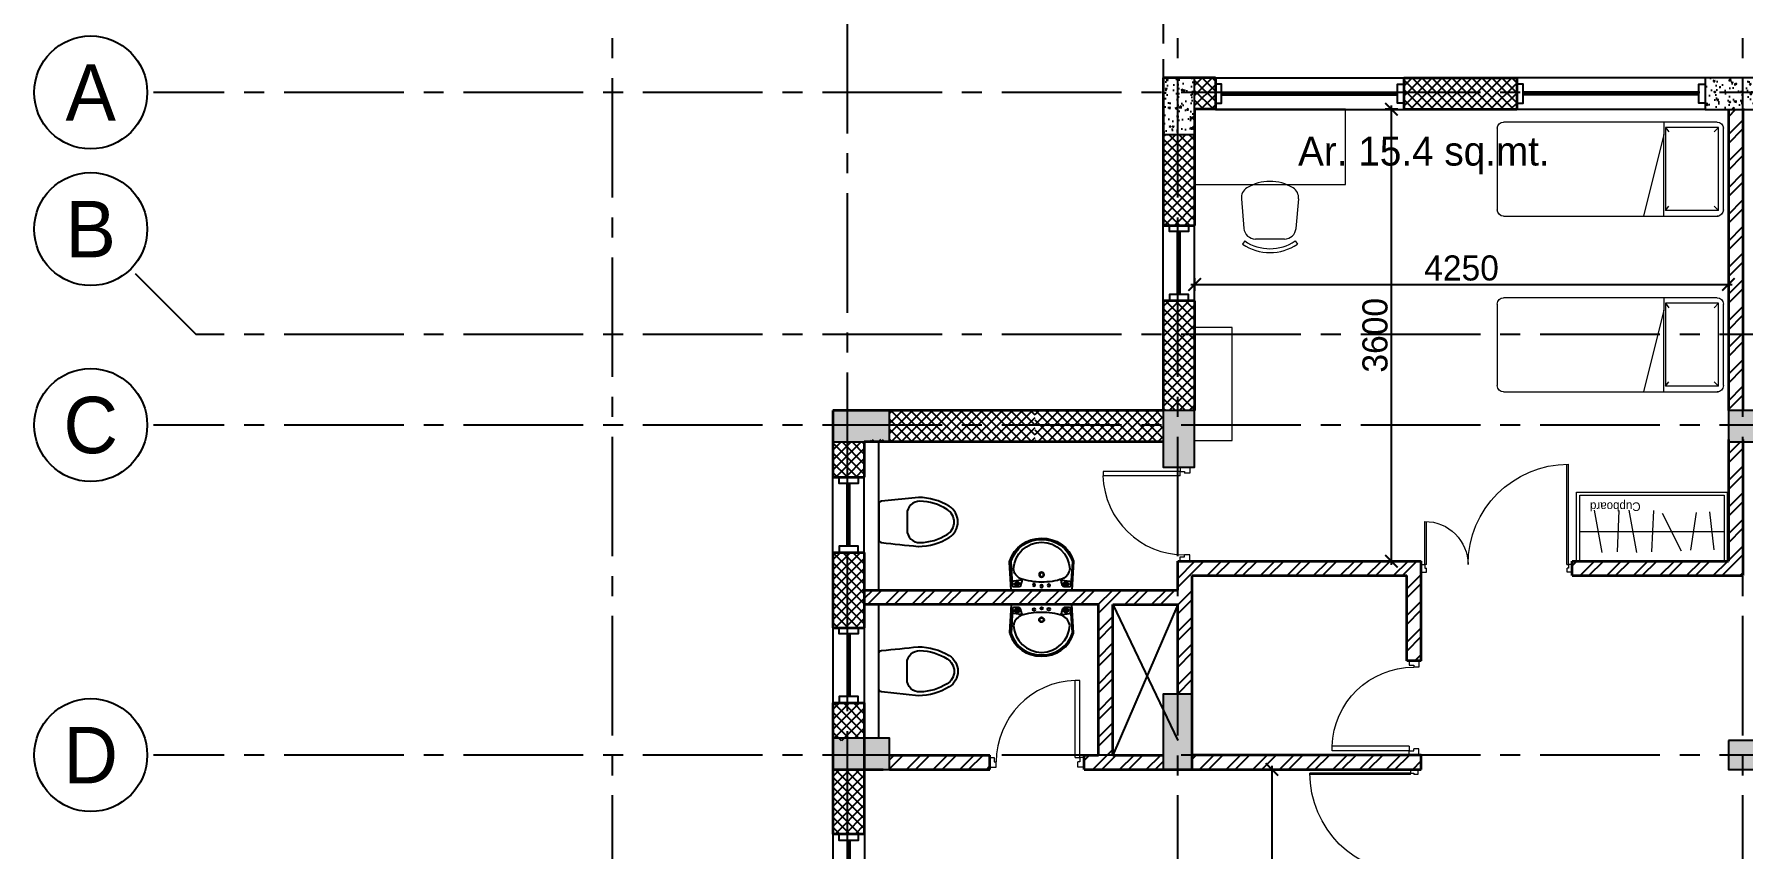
# Model space of a CAD drawing. Header units: millimetres. Extents: x -276609 to 1081398, y -453808 to 472098.
# Drawn here: x 322359 to 335964, y 167445 to 173936 of the extents above; entities that cross this region are included whole.
import ezdxf
from ezdxf.enums import TextEntityAlignment as Align

# ---------------------------------------------------------------- set-up
doc = ezdxf.new("R2010")
doc.units = ezdxf.units.MM
doc.header["$MEASUREMENT"] = 0
doc.linetypes.add('CENTER2', pattern=[28.575, 19.05, -3.175, 3.175, -3.175])
doc.linetypes.add('DASHED2', pattern=[0.375, 0.25, -0.125])
doc.layers.add('A-Anno-Grid Lines', color=7, linetype='Continuous', true_color=0xbbc3bd)
for name, color, linetype, lineweight in [('A-Detail Lines', 241, 'Continuous', 25), ('A-Door', 4, 'Continuous', 9), ('A-Wall Sec', 1, 'Continuous', 20), ('frntr', 42, 'Continuous', 13), ('S-Concrete', 40, 'Continuous', 25)]:
    doc.layers.add(name, color=color, linetype=linetype, lineweight=lineweight)
for name, color, linetype in [('A-Elevation', 4, 'Continuous'), ('A-Sanitory', 181, 'Continuous'), ('A-Wall Patt', 8, 'Continuous'), ('A-Window', 4, 'Continuous'), ('Anno_Frames', 7, 'Continuous'), ('Anno_Labels', 7, 'Continuous'), ('AREA', 7, 'Continuous'), ('S-Conc Patt', 9, 'Continuous')]:
    doc.layers.add(name, color=color, linetype=linetype)
doc.layers.add('I-Furniture', color=7, linetype='Continuous', lineweight=20, true_color=0xb35900)
doc.layers.add('text2', color=7, linetype='Continuous', lineweight=9, true_color=0xadadad)
doc.styles.get("Standard").update_dxf_attribs({"font": ''})
doc.styles.get('Standard').set_extended_font_data('Gill Sans MT')
doc.dimstyles.new('IIITD_WD_M @ 100', dxfattribs={"dimscale": 100, "dimtxt": 1, "dimasz": 1, "dimexe": 0.5, "dimexo": 0.25, "dimgap": 0.3, "dimtad": 1, "dimdec": 0, "dimrnd": 1, "dimzin": 0, "dimdsep": 46, "dimtxsty": 'Standard', "dimblk": 'ARCHTICK', "dimcen": 0.2, "dimdle": 0.3, "dimclrd": 256, "dimclre": 256, "dimclrt": 256, "dimadec": 0, "dimazin": 0, "dimtfac": 1, "dimtdec": 0, "dimtofl": 0, "dimtmove": 0, "dimatfit": 0, "dimfxl": 0.5, "dimfxlon": 1, "dimtolj": 1, "dimtzin": 0, "dimlwd": -1, "dimlwe": -1, "dimarcsym": 0})
pattern_1 = [(45, (-144842.34, 2158.18), (-106.066017, 106.066017), []), (45, (-144771.63, 2158.18), (-106.066017, 106.066017), [])]
pattern_2 = [(50, (-1021001.52, 1192606.68), (143.4520365, -12.550427), [15, -165]), (355, (-1021001.52, 1192606.68), (-27.750267, 150.438427), [12, -132]), (100.4514, (-1020989.56, 1192605.63), (115.701876, 137.887908), [12.748038, -140.228422]), (46.1842, (-1021001.52, 1192646.68), (213.44821, -33.103803), [22.5, -247.5]), (96.6356, (-1020983.73, 1192643.92), (186.93254, 194.823574), [19.122058, -210.3426]), (351.1842, (-1021001.52, 1192646.68), (186.93239, 194.82372), [18, -198]), (21, (-1020981.52, 1192636.68), (119.3814104, -80.523778), [15, -165]), (326, (-1020981.52, 1192636.68), (48.663066, 145.030009), [12, -132]), (71.4514, (-1020971.57, 1192629.97), (168.044526, 64.506099), [12.748038, -140.228422]), (37.5, (-1021001.517, 1192606.68), (2.431971, 66.5787708), [0, -130.4, 0, -134, 0, -132.5]), (7.5, (-1021001.52, 1192606.68), (52.6139075, 78.8823424), [0, -76.4, 0, -127.4, 0, -50.5]), (327.5, (-1021046.117, 1192606.68), (106.7644872, -4.5109743), [0, -50, 0, -156, 0, -207]), (317.5, (-1021066.12, 1192606.68), (116.637234, 20.0209965), [0, -65, 0, -103.6, 0, -147])]

# ---------------------------------------------------------------- blocks, each defined once
blk = doc.blocks.new('wc-wh')
at = {"color": 0, "linetype": 'ByBlock'}
for points in [[(315, 195), (22, 165, 0.384412), (0, 140), (0, -140, 0.383904), (22, -165, 0.001434), (314, -195, 0.140641), (560, -125, 0.259738), (630, 0, 0.259738), (560, 125, 0.139471)], [(225, 65), (225, -65, 0.422961), (328, -165, 0.13189), (544, -100, 0.259738), (600, 0, 0.259738), (544, 100, 0.13189), (328, 165, 0.422961)]]:
    blk.add_lwpolyline(points, format="xyb", close=True, dxfattribs=at)
blk.add_arc((316, -170), 25, 264.2811, 270.16, dxfattribs=at)
blk = doc.blocks.new('basin9')
for points in [[(-3, -412, 0.340881), (255, -229, 0.074195), (255, -226), (242, 0), (-242, 0), (-255, -223, 0.082611), (-253, -232, 0.330812), (-3, -412)], [(0, -382, 0.391482), (225, -169, 0.252869), (166, -89, 0.087242), (0, -63, 0.079484), (-166, -89, 0.2542), (-224, -169, 0.39026), (0, -382)], [(-218, -50, -0.907437), (-215, -46), (-191, -65, -0.907437), (-194, -69)], [(-208, -42, -0.907437), (-205, -38), (-181, -57, -0.907437), (-185, -61)], [(-199, -34, -0.907437), (-196, -30), (-172, -49, -0.907437), (-175, -53)], [(199, -34, 0.907437), (196, -30), (172, -49, 0.907437), (175, -53)], [(208, -42, 0.907437), (205, -38), (181, -57, 0.907437), (185, -61)], [(218, -50, 0.907437), (215, -46), (191, -65, 0.907437), (194, -69)]]:
    blk.add_lwpolyline(points, format="xyb", close=True)
for points in [[(-151, -84), (-157, -75, -0.183787), (-158, -68, 0.126662), (-159, -62), (-167, -36, 0.35453), (-179, -25), (-222, -25, 0.414214), (-232, -35), (-243, -231, 0.329849), (-2, -402, 0.338736), (245, -227, 0.075632), (245, -224), (232, -35, 0.414214), (222, -25), (179, -25, 0.35453), (167, -36), (159, -62, 0.126662), (158, -68, -0.183787), (157, -75), (151, -84)], [(-157, -86), (-159, -84, 0.220542), (-166, -79), (-222, -71, -0.361119), (-234, -60)], [(157, -86), (159, -84, -0.220542), (166, -79), (222, -71, 0.358803), (234, -59, 0.358803)]]:
    blk.add_lwpolyline(points, format="xyb")
for centre, radius in [((-60, -40), 10.1), ((0, -122), 19.6), ((0, -122), 15.3), ((0, -31), 10.1), ((58, -38), 10.1)]:
    blk.add_circle(centre, radius)
blk = doc.blocks.new('din w3')
at = {"layer": 'A-Window', "color": 2, "lineweight": 60}
blk.add_line((477594, 164984), (477594, 166384), dxfattribs=at)
at = {"layer": 'A-Window'}
for points in [[(477469, 164934), (477469, 166434)], [(477669, 166434), (477669, 166384), (477519, 166384), (477519, 166434)], [(477719, 164934), (477719, 166434)], [(477669, 164934), (477669, 164984), (477519, 164984), (477519, 164934)]]:
    blk.add_lwpolyline(points, dxfattribs=at)
blk = doc.blocks.new('ABL_Door_S - 750 x 2100-5-3 Second Floor Lvl')
at = {"layer": 'A-Door', "color": 5, "lineweight": 18}
for p, q in [((-375, 38), (-325, 38)), ((-375, -38), (-375, 38)), ((-325, 38), (-325, -3)), ((325, 38), (325, -3)), ((375, 38), (325, 38)), ((375, -38), (375, 38)), ((-375, -38), (-340, -38)), ((-340, -3), (-325, -3)), ((-340, -38), (-340, -3)), ((-340, -38), (-340, -652)), ((-305, -38), (-340, -38)), ((-305, -38), (-305, -652)), ((340, -3), (325, -3)), ((340, -38), (340, -3)), ((375, -38), (340, -38))]:
    blk.add_line(p, q, dxfattribs=at)
blk.add_lwpolyline([(-340, -652), (-305, -652)], dxfattribs=at)
at = {"layer": 'A-Door', "lineweight": 18}
blk.add_arc((-325, -3), 650, 271.7632, 0, dxfattribs=at)
blk = doc.blocks.new('Big Door Garbage')
at = {"layer": 'A-Door', "color": 5, "lineweight": 18}
for p, q in [((-12550, 128778), (-12500, 128778)), ((-12550, 128703), (-12550, 128778)), ((-12515, 128738), (-12500, 128738)), ((-12515, 128703), (-12515, 128738)), ((-12500, 128778), (-12500, 128738)), ((-11100, 128778), (-11100, 128738)), ((-11050, 128778), (-11100, 128778)), ((-11085, 128738), (-11100, 128738)), ((-11085, 128703), (-11085, 128738)), ((-11050, 128703), (-11050, 128778)), ((-12550, 128703), (-12515, 128703)), ((-12515, 128703), (-12515, 128273)), ((-12499, 128703), (-12515, 128703)), ((-12499, 128703), (-12499, 128273)), ((-11101, 128703), (-11101, 127703)), ((-11101, 128703), (-11085, 128703)), ((-11050, 128703), (-11085, 128703)), ((-11085, 128703), (-11085, 127703))]:
    blk.add_line(p, q, dxfattribs=at)
at = {"layer": 'A-Door', "lineweight": 18}
for centre, radius, start, end in [((-12515, 128703), 430, 270, 0), ((-11085, 128703), 1000, 180, 270)]:
    blk.add_arc(centre, radius, start, end, dxfattribs=at)
blk = doc.blocks.new('din w1')
at = {"layer": 'A-Window', "color": 2, "lineweight": 60}
blk.add_line((476279, 163779), (476779, 163779), dxfattribs=at)
at = {"layer": 'A-Window'}
for points in [[(476229, 163904), (476829, 163904)], [(476229, 163704), (476279, 163704), (476279, 163854), (476229, 163854)], [(476829, 163704), (476779, 163704), (476779, 163854), (476829, 163854)], [(476229, 163654), (476829, 163654)]]:
    blk.add_lwpolyline(points, dxfattribs=at)
blk = doc.blocks.new('allalaksksksjjd')
at = {"layer": 'S-Conc Patt'}
h = blk.add_hatch(dxfattribs=at)
h.set_pattern_fill('AR-CONC', color=8, scale=20, style=0)
h.set_pattern_definition(pattern_2)
h.paths.add_polyline_path([(261888, 149551), (262138, 149551), (262138, 150001), (261888, 150001)])
h = blk.add_hatch(dxfattribs=at)
h.set_pattern_fill('AR-CONC', color=8, scale=20, style=0)
h.set_pattern_definition(pattern_2)
h.paths.add_polyline_path([(266203, 150001), (266203, 149751), (266803, 149751), (266803, 150001)])
for points in [[(259258, 147351), (259258, 147101), (259708, 147101), (259708, 147351)], [(262138, 147351), (261888, 147351), (261888, 146901), (262138, 146901)], [(266388, 147351), (266388, 147101), (266988, 147101), (266988, 147351)], [(262118, 145091), (261888, 145091), (261888, 144491), (262118, 144491)], [(259258, 144741), (259258, 144491), (259708, 144491), (259708, 144741)], [(266388, 144721), (266388, 144491), (266988, 144491), (266988, 144721)]]:
    blk.add_hatch(color=8, dxfattribs=at).paths.add_polyline_path(points)
at = {"layer": 'S-Concrete'}
for points in [[(261888, 149551), (262138, 149551), (262138, 150001), (261888, 150001)], [(266203, 150001), (266203, 149751), (266803, 149751), (266803, 150001)], [(259258, 147351), (259258, 147101), (259708, 147101), (259708, 147351)], [(262138, 147351), (261888, 147351), (261888, 146901), (262138, 146901)], [(266388, 147351), (266388, 147101), (266988, 147101), (266988, 147351)], [(262118, 145091), (261888, 145091), (261888, 144491), (262118, 144491)], [(259258, 144741), (259258, 144491), (259708, 144491), (259708, 144741)], [(266388, 144721), (266388, 144491), (266988, 144491), (266988, 144721)]]:
    blk.add_lwpolyline(points, close=True, dxfattribs=at)
blk = doc.blocks.new('din v1')
at = {"layer": 'A-Window', "color": 2, "lineweight": 60}
blk.add_line((474051, 158052), (474051, 157552), dxfattribs=at)
at = {"layer": 'A-Window'}
for points in [[(473926, 158102), (473926, 157502)], [(473976, 158102), (473976, 158052), (474126, 158052), (474126, 158102)], [(474176, 158102), (474176, 157502)], [(473976, 157502), (473976, 157552), (474126, 157552), (474126, 157502)]]:
    blk.add_lwpolyline(points, dxfattribs=at)
blk = doc.blocks.new('A$C30AF02BA')
at = {"layer": 'I-Furniture', "color": 9, "ltscale": 0.1, "true_color": 0xbababa}
for p, q in [((-380, 1063), (-77, 1095)), ((-224, 28), (-224, 1178)), ((-73, 913), (-374, 958)), ((-369, 684), (-70, 837)), ((-390, 615), (-60, 601)), ((-55, 482), (-393, 423)), ((-390, 340), (-60, 326)), ((-55, 207), (-393, 147))]:
    blk.add_line(p, q, dxfattribs=at)
at = {"layer": 'I-Furniture', "ltscale": 0.1}
blk.add_lwpolyline([(-537, 3), (-537, 1203), (13, 1203), (13, 3)], close=True, dxfattribs=at)
blk.add_lwpolyline([(13, 28), (-512, 28), (-512, 1178), (13, 1178)], dxfattribs=at)
blk = doc.blocks.new('A$C0E3E786B')
at = {"layer": 'I-Furniture', "ltscale": 0.1}
for p, q in [((-1955, 216), (-1955, 866)), ((-1915, 872), (-1881, 837)), ((-1915, 872), (-1495, 872)), ((-1915, 211), (-1915, 872)), ((-1905, 916), (-205, 916)), ((-1495, 872), (-1521, 837)), ((-1495, 872), (-1495, 211)), ((-1481, 916), (-1481, 816)), ((-155, 866), (-155, 216)), ((-1481, 166), (-1481, 816)), ((-1481, 816), (-1320, 166)), ((-1915, 211), (-1881, 246)), ((-1915, 211), (-1495, 211)), ((-1915, 166), (-1915, 167)), ((-205, 166), (-1915, 166)), ((-1495, 211), (-1521, 246))]:
    blk.add_line(p, q, dxfattribs=at)
for centre, start, end in [((-1905, 866), 90, 180), ((-205, 866), 0, 90), ((-1905, 216), 180, 270), ((-205, 216), 270, 0)]:
    blk.add_arc(centre, 50, start, end, dxfattribs=at)
blk = doc.blocks.new('chair1')
at = {"layer": 'I-Furniture'}
for p, q in [((-320, 228), (-84, 207)), ((16, 201), (42, 219)), ((1, 115), (1, -115)), ((-320, -228), (-84, -207)), ((16, -201), (42, -219))]:
    blk.add_line(p, q, dxfattribs=at)
for centre, radius, start, end in [((-108, 0), 351, 148.407, 211.593), ((-328, 135), 92.9, 85.0303, 148.407), ((-92, 115), 92.9, 0, 85.0303), ((-278, 0), 356, 325.6197, 34.3803), ((-278, 0), 387, 325.6197, 34.3803), ((-92, -115), 92.9, 274.9697, 0), ((-328, -135), 92.9, 211.593, 274.9697)]:
    blk.add_arc(centre, radius, start, end, dxfattribs=at)
blk = doc.blocks.new('Grid Head')
blk.add_circle((0, 0), 3)
at = {"layer": 'Anno_Labels'}
blk.add_attdef('GRID_NAME', text='', height=3, dxfattribs=at).set_placement((0, 0), align=Align.MIDDLE_CENTER)
blk = doc.blocks.new('grd din')
at = {"layer": 'A-Anno-Grid Lines', "linetype": 'CENTER2', "ltscale": 50}
for p, q in [((484314, 133526), (484314, 180371)), ((477184, 132609), (477184, 179317)), ((475314, 133526), (475314, 179267)), ((479814, 133526), (479814, 179267)), ((516514, 174369), (471659, 174369)), ((471512, 172927), (472000, 172439)), ((516514, 172439), (472000, 172439)), ((516514, 171719), (471659, 171719)), ((516514, 169089), (471659, 169089))]:
    blk.add_line(p, q, dxfattribs=at)
at = {"layer": 'Anno_Frames'}
ref = blk.add_blockref('Grid Head', (471159, 174369), dxfattribs=dict(at, xscale=150, yscale=150, zscale=150))
ref.add_attrib('GRID_NAME', 'A', dxfattribs={"layer": '0', "height": 450}).set_placement((471159, 174369), align=Align.MIDDLE_CENTER)
ref = blk.add_blockref('Grid Head', (471159, 173280), dxfattribs=dict(at, xscale=150, yscale=150, zscale=150))
ref.add_attrib('GRID_NAME', 'B', dxfattribs={"layer": '0', "height": 450}).set_placement((471159, 173280), align=Align.MIDDLE_CENTER)
ref = blk.add_blockref('Grid Head', (471159, 171719), dxfattribs=dict(at, xscale=150, yscale=150, zscale=150))
ref.add_attrib('GRID_NAME', 'C', dxfattribs={"layer": '0', "height": 450}).set_placement((471159, 171719), align=Align.MIDDLE_CENTER)
ref = blk.add_blockref('Grid Head', (471159, 169089), dxfattribs=dict(at, xscale=150, yscale=150, zscale=150))
ref.add_attrib('GRID_NAME', 'D', dxfattribs={"layer": '0', "height": 450}).set_placement((471159, 169089), align=Align.MIDDLE_CENTER)
blk = doc.blocks.new('_ArchTick')
at = {"color": 0, "linetype": 'ByBlock', "const_width": 0.15}
blk.add_lwpolyline([(-0.5, -0.5), (0.5, 0.5)], dxfattribs=at)
blk = doc.blocks.new('*D594')
at = {"layer": 'A-Detail Lines', "transparency": 16777216}
for p, q in [((332164, 168077), (332264, 168077)), ((332214, 168107), (332214, 163777)), ((332164, 163807), (332264, 163807))]:
    blk.add_line(p, q, dxfattribs=at)
at = {"layer": 'A-Detail Lines', "transparency": 16777216, "xscale": 100, "yscale": 100, "zscale": 100}
for p, rotation in [((332214, 168077), 90), ((332214, 163807), 270)]:
    blk.add_blockref('_ArchTick', p, dxfattribs=dict(at, rotation=rotation))
at = {"layer": 'A-Detail Lines', "transparency": 16777216, "insert": (332084, 165942), "char_height": 200, "attachment_point": 5, "rotation": 90}
blk.add_mtext('\\A1;4270', dxfattribs=at)
blk = doc.blocks.new('*D596')
at = {"layer": 'A-Detail Lines', "transparency": 16777216}
for p, q in [((331599, 171992), (331599, 171892)), ((335849, 171992), (335849, 171892)), ((331569, 171942), (335879, 171942))]:
    blk.add_line(p, q, dxfattribs=at)
at = {"layer": 'A-Detail Lines', "transparency": 16777216, "xscale": 100, "yscale": 100, "zscale": 100, "rotation": 180}
blk.add_blockref('_ArchTick', (331599, 171942), dxfattribs=at)
at = {"layer": 'A-Detail Lines', "transparency": 16777216, "xscale": 100, "yscale": 100, "zscale": 100}
blk.add_blockref('_ArchTick', (335849, 171942), dxfattribs=at)
at = {"layer": 'A-Detail Lines', "transparency": 16777216, "insert": (333724, 172072), "char_height": 200, "attachment_point": 5}
blk.add_mtext('\\A1;4250', dxfattribs=at)
blk = doc.blocks.new('*D597')
at = {"layer": 'A-Detail Lines', "transparency": 16777216}
for p, q in [((333216, 173338), (333116, 173338)), ((333166, 169707), (333166, 173368)), ((333216, 169737), (333116, 169737))]:
    blk.add_line(p, q, dxfattribs=at)
at = {"layer": 'A-Detail Lines', "transparency": 16777216, "xscale": 100, "yscale": 100, "zscale": 100}
for p, rotation in [((333166, 173338), 90), ((333166, 169737), 270)]:
    blk.add_blockref('_ArchTick', p, dxfattribs=dict(at, rotation=rotation))
at = {"layer": 'A-Detail Lines', "transparency": 16777216, "insert": (333036, 171537), "char_height": 200, "attachment_point": 5, "rotation": 90}
blk.add_mtext('\\A1;3600', dxfattribs=at)

msp = doc.modelspace()

# ---------------------------------------------------------------- hatches: boundary and pattern name
at = {"layer": 'A-Wall Patt'}
h = msp.add_hatch(dxfattribs=at)
h.set_pattern_fill('ANSI37', color=256, scale=450, style=0)
h.set_pattern_definition([(45, (-144842.344, 2158.18), (-39.7747564, 39.7747564), []), (135, (-144842.344, 2158.18), (-39.7747564, -39.7747564), [])])
h.paths.add_polyline_path([(331348.9, 170937.2), (331008.3, 170937.2), (331028, 170687.2), (331348.9, 170687.2)])
h.paths.add_polyline_path([(331764, 173587.5), (331598.9, 173587.5), (331598.9, 173337.5), (331764, 173337.5)])
h.paths.add_polyline_path([(334163.9, 173587.5), (333264, 173587.5), (333264, 173337.5), (334163.9, 173337.5)])
h.paths.add_polyline_path([(338548.9, 173587.5), (338063.7, 173587.5), (338063.7, 173337.5), (338548.9, 173337.5)])
h.paths.add_polyline_path([(331598.9, 171812.4), (331348.9, 171812.4), (331348.9, 170937.2), (331598.9, 170937.2)])
h.paths.add_polyline_path([(336263.9, 173357.5), (336263.9, 173337.5), (336306, 173337.5), (336563.7, 173337.5), (336563.7, 173587.5), (336263.9, 173587.5)])
h.paths.add_polyline_path([(331578.9, 173137.5), (331348.9, 173137.5), (331348.9, 172412.4), (331598.9, 172412.4), (331598.9, 173287.5), (331578.9, 173287.5)])
h.paths.add_polyline_path([(331028, 170687.2), (331008.4, 170936.9), (330444.2, 170936.9), (330445.1, 170937.2), (330330.1, 170937.2), (330330.1, 170687.2)])
h = msp.add_hatch(dxfattribs=at)
h.set_pattern_fill('ANSI32', color=256, scale=400, style=0)
h.set_pattern_definition(pattern_1)
h.paths.add_polyline_path([(335963.9, 173337.5), (335848.9, 173337.5), (335848.9, 170937.2), (335963.9, 170937.2)])
h.paths.add_polyline_path([(335963.9, 170687.2), (335848.9, 170687.2), (335848.9, 169737.2), (334913.9, 169737.2), (334913.9, 169622.2), (335963.9, 169622.2)])
h.paths.add_polyline_path([(334913.9, 169737.2), (334603.9, 169737.2), (334603.9, 169622.2), (334913.9, 169622.2)])
h = msp.add_hatch(dxfattribs=at)
h.set_pattern_fill('ANSI37', color=256, scale=450, angle=360, style=0)
h.set_pattern_definition([(45, (-148349.956, -896.975), (-39.7747564, 39.7747564), []), (135, (-148349.956, -896.975), (-39.7747564, -39.7747564), [])])
h.paths.add_polyline_path([(329168.9, 170937.2), (329168.9, 170822.2), (330330.1, 170822.2), (330330.1, 170937.2)])
h.paths.add_polyline_path([(329168.9, 170822.2), (329168.9, 170707.2), (329018.9, 170707.2), (329018.9, 170687.2), (330330.1, 170687.2), (330330.1, 170822.2)])
h.paths.add_polyline_path([(328833.9, 170407.2), (328968.9, 170407.2), (328968.9, 170686.9), (328833.9, 170686.9)])
h.paths.add_polyline_path([(328718.9, 170407.2), (328833.9, 170407.2), (328833.9, 170686.9), (328718.9, 170686.9)])
h.paths.add_polyline_path([(328833.9, 169207.2), (328968.9, 169207.2), (328968.9, 169807.2), (328833.9, 169807.2)])
h.paths.add_polyline_path([(328968.9, 168607.2), (328833.9, 168607.2), (328833.9, 168326.9), (328968.9, 168326.9)])
h.paths.add_polyline_path([(328718.9, 169207.2), (328833.9, 169207.2), (328833.9, 169807.2), (328718.9, 169807.2)])
h.paths.add_polyline_path([(328833.9, 168607.2), (328718.9, 168607.2), (328718.9, 168307.2), (328833.9, 168307.2)])
h = msp.add_hatch(dxfattribs=at)
h.set_pattern_fill('ANSI32', color=256, scale=400, style=0)
h.set_pattern_definition(pattern_1)
h.paths.add_polyline_path([(330948.9, 168192.2), (330948.9, 169392.2), (331463.9, 169392.2), (331463.9, 168677.2), (331578.9, 168677.2), (331578.9, 169622.2), (332514, 169622.2), (332514, 169737.2), (331578.9, 169737.2), (331463.9, 169737.2), (331463.9, 169507.2), (328968.9, 169507.2), (328968.9, 169392.2), (330833.9, 169392.2), (330833.9, 168192.2), (330718.9, 168192.2), (330718.9, 168077.2), (331348.9, 168077.2), (331348.9, 168192.2)])
h.paths.add_polyline_path([(332514, 169737.2), (332514, 169622.2), (333288.9, 169622.2), (333288.9, 168942.2), (333403.9, 168942.2), (333403.9, 169737.2)])
h = msp.add_hatch(dxfattribs=at)
h.set_pattern_fill('ANSI32', color=256, scale=400, style=0)
h.set_pattern_definition(pattern_1)
h.paths.add_polyline_path([(329368.9, 168192.2), (329168.9, 168192.2), (329168.9, 168077.2), (329368.9, 168077.2)])
h.paths.add_polyline_path([(329968.9, 168192.2), (329368.9, 168192.2), (329368.9, 168077.2), (329968.9, 168077.2)])
h = msp.add_hatch(dxfattribs=at)
h.set_pattern_fill('ANSI32', color=256, scale=400, style=0)
h.set_pattern_definition(pattern_1)
h.paths.add_polyline_path([(333403.9, 168077.2), (333403.9, 168192.2), (332514, 168192.2), (332514, 168077.2)])
h.paths.add_polyline_path([(332514, 168077.2), (332514, 168192.2), (331578.9, 168192.2), (331578.9, 168077.2)])
h = msp.add_hatch(dxfattribs=at)
h.set_pattern_fill('ANSI37', color=256, scale=450, angle=360, style=0)
h.set_pattern_definition([(45, (-144842.344, 2158.18), (-39.7747564, 39.7747564), []), (135, (-144842.344, 2158.18), (-39.7747564, -39.7747564), [])])
h.paths.add_polyline_path([(328968.9, 168077.2), (328833.9, 168077.2), (328833.9, 167562.2), (328968.9, 167562.2)])
h.paths.add_polyline_path([(328833.9, 168077.2), (328718.9, 168077.2), (328718.9, 167562.2), (328833.9, 167562.2)])

# ---------------------------------------------------------------- linework, layer by layer
at = {"layer": 'A-Detail Lines', "linetype": 'DASHED2', "ltscale": 1000}
msp.add_line((331348.9, 174487.2), (331348.9, 173587.5), dxfattribs=at)
at = {"layer": 'A-Detail Lines', "linetype": 'Continuous', "ltscale": 500}
for p, q in [((330948.9, 169392.2), (331463.9, 168307.2)), ((331463.9, 169392.2), (330948.9, 168192.2))]:
    msp.add_line(p, q, dxfattribs=at)
at = {"layer": 'A-Elevation'}
for p, q in [((329083.9, 169507.2), (329083.9, 170687.2)), ((329083.9, 168327.2), (329083.9, 169392.2))]:
    msp.add_line(p, q, dxfattribs=at)
at = {"layer": 'A-Wall Sec', "lineweight": 35}
for p, q in [((331764, 173587.5), (331348.9, 173587.5)), ((331348.9, 173587.5), (331348.9, 172412.4)), ((331764, 173587.5), (331764, 173337.5)), ((333263.9, 173587.5), (334163.9, 173587.5)), ((333263.9, 173587.5), (333263.9, 173337.5)), ((334163.9, 173587.5), (334163.9, 173337.5)), ((331764, 173337.5), (331598.9, 173337.5)), ((331598.9, 173337.5), (331598.9, 172412.4)), ((333263.9, 173337.5), (334163.9, 173337.5)), ((335848.9, 173337.5), (335848.9, 170937.2)), ((335963.9, 173337.5), (335963.9, 170937.2)), ((331348.9, 172412.4), (331598.9, 172412.4)), ((331348.9, 171812.4), (331348.9, 170937.2)), ((331598.9, 171812.4), (331348.9, 171812.4)), ((331598.9, 171812.4), (331598.9, 170937.2)), ((328718.9, 170937.2), (328718.9, 170407.2)), ((330330.1, 170937.2), (328718.9, 170937.2)), ((331348.9, 170937.2), (330330.1, 170937.2)), ((328968.9, 170687.2), (328968.9, 170407.2)), ((330330.1, 170687.2), (328968.9, 170687.2)), ((331348.9, 170687.2), (330330.1, 170687.2)), ((335848.9, 170707.2), (335848.9, 169737.2)), ((335963.9, 170707.2), (335963.9, 169622.2)), ((328718.9, 170407.2), (328968.9, 170407.2)), ((328718.9, 169807.2), (328718.9, 169207.2)), ((328718.9, 169807.2), (328968.9, 169807.2)), ((328968.9, 169807.2), (328968.9, 169207.2)), ((331463.9, 169507.2), (331463.9, 169737.2)), ((331463.9, 169737.2), (331578.9, 169737.2)), ((331578.9, 169737.2), (333403.9, 169737.2)), ((333403.9, 168942.2), (333403.9, 169737.2)), ((334603.9, 169737.2), (335848.9, 169737.2)), ((334603.9, 169622.2), (334603.9, 169737.2)), ((331578.9, 168077.2), (331578.9, 169622.2)), ((331578.9, 169622.2), (333288.9, 169622.2)), ((333288.9, 168942.2), (333288.9, 169622.2)), ((334603.9, 169622.2), (335963.9, 169622.2)), ((328967, 169507.2), (331463.9, 169507.2)), ((330833.9, 169392.2), (328967, 169392.2)), ((330833.9, 168192.2), (330833.9, 169392.2)), ((330948.9, 169392.2), (331466.4, 169392.2)), ((330948.9, 168192.2), (330948.9, 169392.2)), ((331463.9, 168677.2), (331463.9, 169392.2)), ((328718.9, 169207.2), (328968.9, 169207.2)), ((333403.9, 168942.2), (333288.9, 168942.2)), ((328718.9, 168607.2), (328718.9, 168077.2)), ((328718.9, 168607.2), (328968.9, 168607.2)), ((328968.9, 168607.2), (328968.9, 168327.2)), ((328968.9, 168327.2), (328968.9, 167562.2)), ((329168.9, 168192.2), (329968.9, 168192.2)), ((329968.9, 168077.2), (329968.9, 168192.2)), ((330718.9, 168077.2), (330718.9, 168192.2)), ((330718.9, 168192.2), (330833.9, 168192.2)), ((330948.9, 168192.2), (331348.9, 168192.2)), ((333403.9, 168192.2), (331578.9, 168192.2)), ((333403.9, 168077.2), (333403.9, 168192.2)), ((328718.9, 168077.2), (328718.9, 167562.2)), ((328718.9, 168077.2), (329118.9, 168077.2)), ((329168.9, 168077.2), (329968.9, 168077.2)), ((330718.9, 168077.2), (331578.9, 168077.2)), ((331578.9, 168077.2), (333403.9, 168077.2)), ((328968.9, 167562.2), (328718.9, 167562.2))]:
    msp.add_line(p, q, dxfattribs=at)
at = {"layer": 'I-Furniture', "ltscale": 0.1}
for points in [[(332798.9, 173337.5), (331598.9, 173337.5), (331598.9, 172737.5), (332798.9, 172737.5)], [(331598.9, 170698.7), (331898.9, 170698.7), (331898.9, 171598.7), (331598.9, 171598.7)]]:
    msp.add_lwpolyline(points, close=True, dxfattribs=at)

# ---------------------------------------------------------------- block references
at = {"layer": 'A-Anno-Grid Lines'}
msp.add_blockref('grd din', (-148350, -897), dxfattribs=at)
at = {"layer": 'A-Door'}
for p, rotation in [((331521.4, 170112.2), 270), ((330343.9, 168134.7), 180)]:
    msp.add_blockref('ABL_Door_S - 750 x 2100-5-3 Second Floor Lvl', p, dxfattribs=dict(at, rotation=rotation))
at = {"layer": 'A-Door', "xscale": -0.8000000000465661, "yscale": 0.8000000000465661, "zscale": 0.8}
for p, rotation in [((343443.9, 272672), 180), ((230354.1, 176917.2), 270)]:
    msp.add_blockref('Big Door Garbage', p, dxfattribs=dict(at, rotation=rotation))
at = {"layer": 'A-Door', "xscale": -1, "rotation": 270}
msp.add_blockref('ABL_Door_S - 750 x 2100-5-3 Second Floor Lvl', (333346.4, 168567.2), dxfattribs=at)
at = {"layer": 'A-Sanitory', "rotation": 3.09492946766e-05}
msp.add_blockref('wc-wh', (329083.9, 170049.8), dxfattribs=at)
at = {"layer": 'A-Sanitory', "xscale": -1}
for name, p, rotation in [('basin9', (330380.3, 169507.2), 180), ('wc-wh', (329083.9, 168859.7), 179.9999690507053)]:
    msp.add_blockref(name, p, dxfattribs=dict(at, rotation=rotation))
at = {"layer": 'A-Sanitory'}
msp.add_blockref('basin9', (330380.3, 169392.2), dxfattribs=at)
at = {"layer": 'A-Window'}
for name, p, rotation in [('din w3', (166829.8, 651056.3), 270), ('din w1', (495253.1, -304416.4), 90), ('din v1', (802894.8, 327909), 180)]:
    msp.add_blockref(name, p, dxfattribs=dict(at, rotation=rotation))
at = {"layer": 'A-Window', "xscale": -1}
for p, rotation in [((500598.1, 651056.3), 90), ((-148750, 332496.5), 180)]:
    msp.add_blockref('din w3', p, dxfattribs=dict(at, rotation=rotation))
msp.add_blockref('din v1', (802894.8, 11105.5), dxfattribs=at)
at = {"layer": 'frntr'}
msp.add_blockref('allalaksksksjjd', (69460.9, 23586.3), dxfattribs=at)
at = {"layer": 'I-Furniture', "xscale": -1}
for p in [(333854, 172320.1), (333854, 170920)]:
    msp.add_blockref('A$C0E3E786B', p, dxfattribs=at)
at = {"layer": 'I-Furniture', "ltscale": 0.1, "rotation": 270}
msp.add_blockref('chair1', (332198.9, 172304.5), dxfattribs=at)
at = {"layer": 'I-Furniture', "rotation": 270}
msp.add_blockref('A$C30AF02BA', (334636.8, 169750.7), dxfattribs=at)

# ---------------------------------------------------------------- texts
at = {"layer": 'AREA', "insert": (332422.7, 173119.6), "char_height": 230.4, "width": 4963.118, "attachment_point": 1}
msp.add_mtext('{\\fCentury Gothic|b0|i0|c0|p34;Ar. 15.4 sq.mt.}', dxfattribs=at)
at = {"layer": 'text2'}
msp.add_text('Cupboard', height=68.6, rotation=180, dxfattribs=at).set_placement((335150, 170205.5))

# ---------------------------------------------------------------- dimensions: what is measured, and where the dimension line sits
at = {"layer": 'A-Detail Lines'}
dim = msp.add_linear_dim(base=(335848.9, 171942), p1=(331598.9, 173337.5), p2=(335848.9, 173337.5), dimstyle='IIITD_WD_M @ 100', override={"dimtxt": 2}, dxfattribs=at)
dim.commit()
dim.dimension.update_dxf_attribs({"geometry": '*D596', "text_midpoint": (333723.9, 172072)})
for base, p1, p2, picture, middle in [((333165.7, 173337.5), (333403.9, 169737.2), (333403.9, 173337.5), '*D597', (333035.7, 171537.4)), ((332214.2, 163807.2), (331463.9, 168077.2), (331463.9, 163807.2), '*D594', (332084.2, 165942.2))]:
    dim = msp.add_linear_dim(base=base, p1=p1, p2=p2, angle=90, dimstyle='IIITD_WD_M @ 100', override={"dimtxt": 2}, dxfattribs=at)
    dim.commit()
    dim.dimension.update_dxf_attribs({"geometry": picture, "text_midpoint": middle})

doc.saveas('drawing.dxf')
